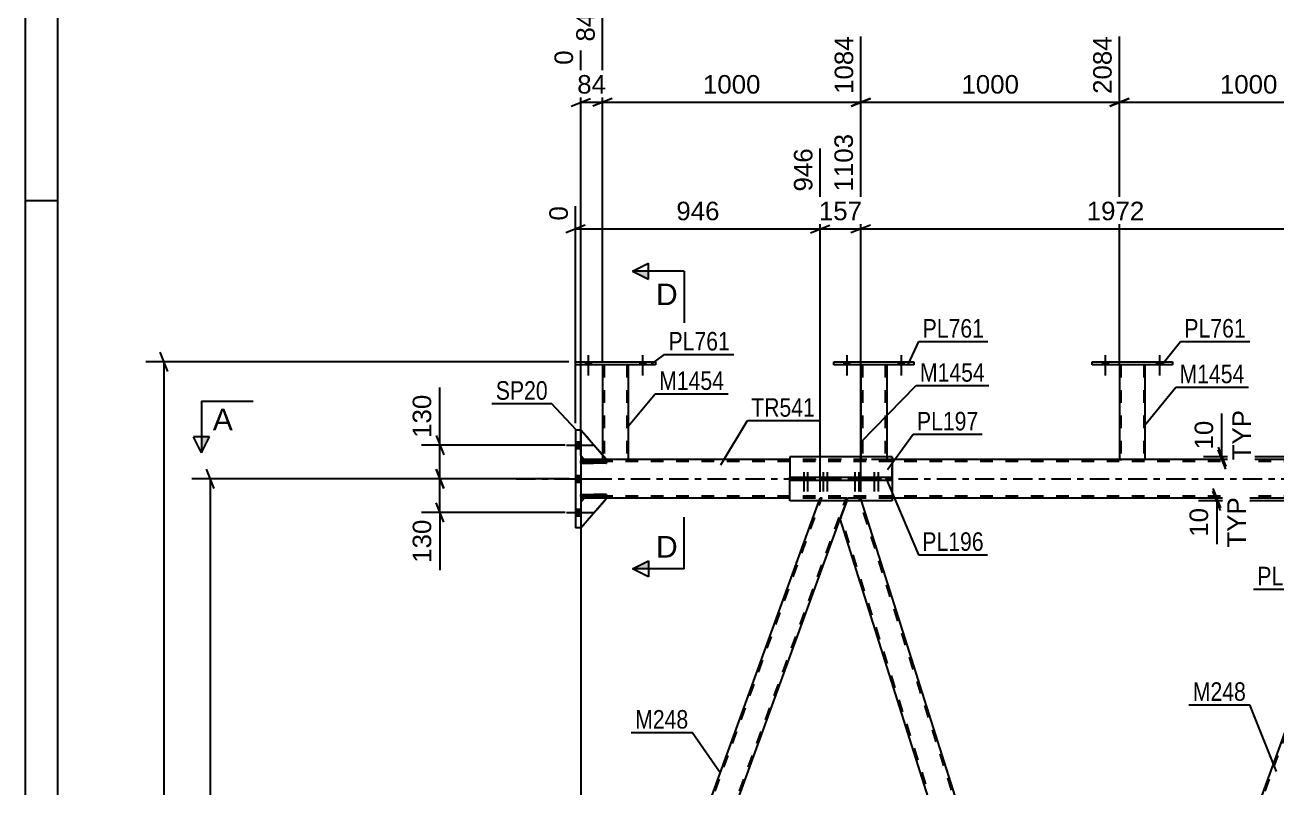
# Model space of a CAD drawing. Header units: millimetres. Extents: x -109 to 732, y -404 to 190.
# Drawn here: x -109.1 to 84.6, y -47.8 to 70.2 of the extents above; entities that cross this region are included whole.
import ezdxf

# ---------------------------------------------------------------- set-up
doc = ezdxf.new("R2010")
doc.units = ezdxf.units.MM
doc.linetypes.add('DXK_LINE_DOT2', pattern=[3.9198, 1.9599, -1.9599])
doc.linetypes.add('DXK_LINE_DOT3', pattern=[5.9187, 2.979, -0.9799, 0.9799, -0.9799])
doc.styles.add('Arial', font='ARIAL.TTF', dxfattribs={"height": 0.2})
doc.styles.add('Arial Narrow', font='ARIALN.TTF', dxfattribs={"height": 0.2})

# ---------------------------------------------------------------- blocks, each defined once
blk = doc.blocks.new('Unknown-717262461-1115')
at = {"color": 5, "linetype": 'Continuous'}
for p, q in [((-109.15, 189.99), (-109.15, -404.01)), ((-104.15, 184.99), (-104.15, -399.01)), ((-104.15, 42.99), (-109.15, 42.99))]:
    blk.add_line(p, q, dxfattribs=at)
blk = doc.blocks.new('Part-717262461-4685 - 4623')
at = {"color": 2, "linetype": 'Continuous'}
for p, q in [((56.02, 17.64), (56.02, 18.12)), ((56.02, 18.12), (68.42, 18.12)), ((68.42, 17.64), (56.02, 17.64)), ((68.42, 18.12), (68.42, 17.64))]:
    blk.add_line(p, q, dxfattribs=at)
blk = doc.blocks.new('Part-717262461-4680 - 4623')
at = {"color": 2, "linetype": 'Continuous'}
for p, q in [((60.22, 17.64), (60.22, 3)), ((64.22, 3), (64.22, 17.64))]:
    blk.add_line(p, q, dxfattribs=at)
at = {"color": 7, "linetype": 'DXK_LINE_DOT2'}
for p, q in [((60.22, 17.64), (60.22, 17.64)), ((60.22, 17.64), (60.22, 17.64)), ((60.22, 17.64), (60.22, 17.64)), ((60.25, 17.64), (60.22, 17.64)), ((60.22, 17.64), (60.25, 17.64)), ((60.36, 17.64), (60.25, 17.64)), ((60.25, 17.64), (60.36, 17.64)), ((60.51, 17.64), (60.36, 17.64)), ((60.36, 17.64), (60.51, 17.64)), ((60.46, 17.64), (60.46, 17.64)), ((60.46, 17.64), (60.46, 3)), ((60.48, 17.64), (60.46, 17.64)), ((60.46, 17.64), (60.48, 17.64)), ((60.53, 17.64), (60.48, 17.64)), ((60.48, 17.64), (60.53, 17.64)), ((63.92, 17.64), (60.51, 17.64)), ((63.92, 17.64), (60.51, 17.64)), ((63.83, 17.64), (60.53, 17.64)), ((60.53, 17.64), (60.61, 17.64)), ((63.91, 17.64), (60.61, 17.64)), ((63.91, 17.64), (63.83, 17.64)), ((63.96, 17.64), (63.91, 17.64)), ((63.91, 17.64), (63.96, 17.64)), ((63.92, 17.64), (64.08, 17.64)), ((64.08, 17.64), (63.92, 17.64)), ((63.98, 17.64), (63.96, 17.64)), ((63.96, 17.64), (63.98, 17.64)), ((63.98, 17.64), (63.98, 17.64)), ((63.98, 17.64), (63.98, 3)), ((64.08, 17.64), (64.18, 17.64)), ((64.18, 17.64), (64.08, 17.64)), ((64.18, 17.64), (64.22, 17.64)), ((64.22, 17.64), (64.18, 17.64)), ((64.22, 17.64), (64.22, 17.64)), ((64.22, 17.64), (64.22, 17.64)), ((64.22, 17.64), (64.22, 17.64)), ((60.22, 3), (60.22, 3)), ((60.22, 3), (60.22, 3)), ((60.25, 3), (60.22, 3)), ((60.22, 3), (60.25, 3)), ((60.36, 3), (60.25, 3)), ((60.25, 3), (60.36, 3)), ((60.51, 3), (60.36, 3)), ((60.36, 3), (60.51, 3)), ((60.48, 3), (60.46, 3)), ((60.46, 3), (60.48, 3)), ((60.53, 3), (60.48, 3)), ((60.48, 3), (60.53, 3)), ((63.92, 3), (60.51, 3)), ((63.92, 3), (60.51, 3)), ((63.83, 3), (60.53, 3)), ((60.53, 3), (60.61, 3)), ((63.91, 3), (60.61, 3)), ((63.91, 3), (63.83, 3)), ((63.96, 3), (63.91, 3)), ((63.91, 3), (63.96, 3)), ((63.92, 3), (64.08, 3)), ((64.08, 3), (63.92, 3)), ((63.98, 3), (63.96, 3)), ((63.96, 3), (63.98, 3)), ((64.08, 3), (64.18, 3)), ((64.18, 3), (64.08, 3)), ((64.18, 3), (64.22, 3)), ((64.22, 3), (64.18, 3)), ((64.22, 3), (64.22, 3)), ((64.22, 3), (64.22, 3)), ((64.22, 3), (64.22, 3))]:
    blk.add_line(p, q, dxfattribs=at)
blk = doc.blocks.new('Part-717262461-4745 - 4623')
at = {"color": 2, "linetype": 'Continuous'}
for p, q in [((-23.98, 17.64), (-23.98, 18.12)), ((-23.98, 18.12), (-11.58, 18.12)), ((-11.58, 17.64), (-23.98, 17.64)), ((-11.58, 18.12), (-11.58, 17.64))]:
    blk.add_line(p, q, dxfattribs=at)
blk = doc.blocks.new('Part-717262461-4690 - 4623')
at = {"color": 2, "linetype": 'Continuous'}
for p, q in [((20.22, 17.64), (20.22, 3.4)), ((24.22, 17.64), (24.22, 3.4))]:
    blk.add_line(p, q, dxfattribs=at)
at = {"color": 7, "linetype": 'DXK_LINE_DOT2'}
for p, q in [((20.22, 17.64), (20.22, 17.64)), ((20.22, 17.64), (20.22, 17.64)), ((20.22, 17.64), (20.22, 17.64)), ((20.25, 17.64), (20.22, 17.64)), ((20.22, 17.64), (20.25, 17.64)), ((20.36, 17.64), (20.25, 17.64)), ((20.25, 17.64), (20.36, 17.64)), ((20.51, 17.64), (20.36, 17.64)), ((20.36, 17.64), (20.51, 17.64)), ((20.46, 17.64), (20.46, 17.64)), ((20.46, 17.64), (20.46, 3)), ((20.48, 17.64), (20.46, 17.64)), ((20.46, 17.64), (20.48, 17.64)), ((20.53, 17.64), (20.48, 17.64)), ((20.48, 17.64), (20.53, 17.64)), ((23.92, 17.64), (20.51, 17.64)), ((23.92, 17.64), (20.51, 17.64)), ((23.83, 17.64), (20.53, 17.64)), ((20.53, 17.64), (20.61, 17.64)), ((23.91, 17.64), (20.61, 17.64)), ((23.91, 17.64), (23.83, 17.64)), ((23.96, 17.64), (23.91, 17.64)), ((23.91, 17.64), (23.96, 17.64)), ((23.92, 17.64), (24.08, 17.64)), ((24.08, 17.64), (23.92, 17.64)), ((23.98, 17.64), (23.96, 17.64)), ((23.96, 17.64), (23.98, 17.64)), ((23.98, 17.64), (23.98, 17.64)), ((23.98, 17.64), (23.98, 3)), ((24.08, 17.64), (24.18, 17.64)), ((24.18, 17.64), (24.08, 17.64)), ((24.18, 17.64), (24.22, 17.64)), ((24.22, 17.64), (24.18, 17.64)), ((24.22, 17.64), (24.22, 17.64)), ((24.22, 17.64), (24.22, 17.64)), ((24.22, 17.64), (24.22, 17.64)), ((20.22, 3.4), (20.22, 3)), ((20.25, 3), (20.22, 3)), ((20.22, 3), (20.25, 3)), ((20.36, 3), (20.25, 3)), ((20.25, 3), (20.36, 3)), ((20.51, 3), (20.36, 3)), ((20.36, 3), (20.51, 3)), ((20.48, 3), (20.46, 3)), ((20.46, 3), (20.48, 3)), ((20.53, 3), (20.48, 3)), ((20.48, 3), (20.53, 3)), ((23.92, 3), (20.51, 3)), ((23.92, 3), (20.51, 3)), ((23.83, 3), (20.53, 3)), ((20.53, 3), (20.61, 3)), ((23.91, 3), (20.61, 3)), ((23.91, 3), (23.83, 3)), ((23.96, 3), (23.91, 3)), ((23.91, 3), (23.96, 3)), ((23.92, 3), (24.08, 3)), ((24.08, 3), (23.92, 3)), ((23.98, 3), (23.96, 3)), ((23.96, 3), (23.98, 3)), ((24.08, 3), (24.18, 3)), ((24.18, 3), (24.08, 3)), ((24.18, 3), (24.22, 3)), ((24.22, 3), (24.18, 3)), ((24.22, 3.4), (24.22, 3))]:
    blk.add_line(p, q, dxfattribs=at)
blk = doc.blocks.new('Part-717262461-4695 - 4623')
at = {"color": 2, "linetype": 'Continuous'}
for p, q in [((16.02, 17.64), (16.02, 18.12)), ((16.02, 18.12), (28.42, 18.12)), ((28.42, 17.64), (16.02, 17.64)), ((28.42, 18.12), (28.42, 17.64))]:
    blk.add_line(p, q, dxfattribs=at)
blk = doc.blocks.new('Part-717262461-4760 - 4623')
at = {"color": 2, "linetype": 'Continuous'}
for p, q in [((-22.54, 3), (-23.14, 3)), ((9.2, 3), (-19.14, 3)), ((94.33, 3), (25.05, 3)), ((-22.54, -3), (-23.14, -3)), ((9.2, -3), (-19.14, -3)), ((94.33, -3), (25.05, -3))]:
    blk.add_line(p, q, dxfattribs=at)
at = {"color": 7, "linetype": 'DXK_LINE_DOT2'}
for p, q in [((-23.14, 3), (-23.14, -3)), ((636.42, 2.68), (-23.14, 2.68)), ((-19.14, 3), (-22.54, 3)), ((636.42, 3), (9.2, 3)), ((25.05, 3), (9.2, 3)), ((636.42, -2.68), (-23.14, -2.68)), ((-19.14, -3), (-22.54, -3)), ((636.42, -3), (9.2, -3))]:
    blk.add_line(p, q, dxfattribs=at)
at = {"color": 7, "linetype": 'DXK_LINE_DOT3'}
blk.add_line((-33.14, 0), (636.42, 0), dxfattribs=at)
blk = doc.blocks.new('Part-717262461-4700 - 4623')
at = {"color": 2, "linetype": 'Continuous'}
for p, q in [((-19.78, 17.64), (-19.78, 3.74)), ((-15.78, 3), (-15.78, 17.64))]:
    blk.add_line(p, q, dxfattribs=at)
at = {"color": 7, "linetype": 'DXK_LINE_DOT2'}
for p, q in [((-19.78, 17.64), (-19.78, 17.64)), ((-19.78, 17.64), (-19.78, 17.64)), ((-19.78, 17.64), (-19.78, 17.64)), ((-19.75, 17.64), (-19.78, 17.64)), ((-19.78, 17.64), (-19.75, 17.64)), ((-19.64, 17.64), (-19.75, 17.64)), ((-19.75, 17.64), (-19.64, 17.64)), ((-19.49, 17.64), (-19.64, 17.64)), ((-19.64, 17.64), (-19.49, 17.64)), ((-19.54, 17.64), (-19.54, 17.64)), ((-19.54, 17.64), (-19.54, 3)), ((-19.53, 17.64), (-19.54, 17.64)), ((-19.54, 17.64), (-19.53, 17.64)), ((-19.47, 17.64), (-19.53, 17.64)), ((-19.53, 17.64), (-19.47, 17.64)), ((-16.08, 17.64), (-19.49, 17.64)), ((-16.08, 17.64), (-19.49, 17.64)), ((-16.17, 17.64), (-19.47, 17.64)), ((-19.47, 17.64), (-19.4, 17.64)), ((-16.09, 17.64), (-19.4, 17.64)), ((-16.09, 17.64), (-16.17, 17.64)), ((-16.04, 17.64), (-16.09, 17.64)), ((-16.09, 17.64), (-16.04, 17.64)), ((-16.08, 17.64), (-15.92, 17.64)), ((-15.92, 17.64), (-16.08, 17.64)), ((-16.02, 17.64), (-16.04, 17.64)), ((-16.04, 17.64), (-16.02, 17.64)), ((-16.02, 17.64), (-16.02, 17.64)), ((-16.02, 17.64), (-16.02, 3)), ((-15.92, 17.64), (-15.82, 17.64)), ((-15.82, 17.64), (-15.92, 17.64)), ((-15.82, 17.64), (-15.78, 17.64)), ((-15.78, 17.64), (-15.82, 17.64)), ((-15.78, 17.64), (-15.78, 17.64)), ((-15.78, 17.64), (-15.78, 17.64)), ((-15.78, 17.64), (-15.78, 17.64)), ((-19.78, 3.74), (-19.78, 3)), ((-19.75, 3), (-19.78, 3)), ((-19.78, 3), (-19.75, 3)), ((-19.64, 3), (-19.75, 3)), ((-19.75, 3), (-19.64, 3)), ((-19.49, 3), (-19.64, 3)), ((-19.64, 3), (-19.49, 3)), ((-19.53, 3), (-19.54, 3)), ((-19.54, 3), (-19.53, 3)), ((-19.47, 3), (-19.53, 3)), ((-19.53, 3), (-19.47, 3)), ((-16.08, 3), (-19.49, 3)), ((-16.08, 3), (-19.49, 3)), ((-16.17, 3), (-19.47, 3)), ((-19.47, 3), (-19.4, 3)), ((-16.09, 3), (-19.4, 3)), ((-16.09, 3), (-16.17, 3)), ((-16.04, 3), (-16.09, 3)), ((-16.09, 3), (-16.04, 3)), ((-16.08, 3), (-15.92, 3)), ((-15.92, 3), (-16.08, 3)), ((-16.02, 3), (-16.04, 3)), ((-16.04, 3), (-16.02, 3)), ((-15.92, 3), (-15.82, 3)), ((-15.82, 3), (-15.92, 3)), ((-15.82, 3), (-15.78, 3)), ((-15.78, 3), (-15.82, 3)), ((-15.78, 3), (-15.78, 3)), ((-15.78, 3), (-15.78, 3)), ((-15.78, 3), (-15.78, 3))]:
    blk.add_line(p, q, dxfattribs=at)
blk = doc.blocks.new('Bolt-717262461-4990 - 4623')
at = {"linetype": 'Continuous'}
for points in [[(57.58, 17.64), (58.46, 17.64), (58.46, 18.12), (57.58, 18.12)], [(65.98, 17.64), (66.86, 17.64), (66.86, 18.12), (65.98, 18.12)]]:
    blk.add_hatch(color=1, dxfattribs=at).paths.add_polyline_path(points)
at = {"color": 1, "linetype": 'Continuous'}
for p, q in [((57.58, 18.12), (57.58, 17.64)), ((58.02, 19.12), (58.02, 16)), ((58.46, 18.12), (58.46, 17.64)), ((65.98, 18.12), (65.98, 17.64)), ((66.42, 19.12), (66.42, 16)), ((66.86, 18.12), (66.86, 17.64))]:
    blk.add_line(p, q, dxfattribs=at)
blk = doc.blocks.new('Bolt-717262461-4771 - 4623')
at = {"linetype": 'Continuous'}
for points in [[(-23.14, 4.68), (-23.14, 5.72), (-23.94, 5.72), (-23.94, 4.68)], [(-23.14, 4.68), (-23.14, 5.72), (-23.94, 5.72), (-23.94, 4.68)], [(-23.14, 4.68), (-23.14, 5.72), (-23.94, 5.72), (-23.94, 4.68)], [(-23.14, -0.52), (-23.14, 0.52), (-23.94, 0.52), (-23.94, -0.52)], [(-23.14, -0.52), (-23.14, 0.52), (-23.94, 0.52), (-23.94, -0.52)], [(-23.14, -5.72), (-23.14, -4.68), (-23.94, -4.68), (-23.94, -5.72)], [(-23.14, -5.72), (-23.14, -4.68), (-23.94, -4.68), (-23.94, -5.72)], [(-23.14, -5.72), (-23.14, -4.68), (-23.94, -4.68), (-23.94, -5.72)]]:
    blk.add_hatch(color=1, dxfattribs=at).paths.add_polyline_path(points)
at = {"color": 1, "linetype": 'Continuous'}
for p, q in [((-25.34, 5.2), (-21.14, 5.2)), ((-25.34, 5.2), (-21.14, 5.2)), ((-25.34, 5.2), (-21.14, 5.2)), ((-23.94, 5.72), (-23.14, 5.72)), ((-23.94, 5.72), (-23.14, 5.72)), ((-23.94, 5.72), (-23.14, 5.72)), ((-23.94, 4.68), (-23.14, 4.68)), ((-23.94, 4.68), (-23.14, 4.68)), ((-23.94, 4.68), (-23.14, 4.68)), ((-25.34, 0), (-21.14, 0)), ((-25.34, 0), (-21.14, 0)), ((-23.94, 0.52), (-23.14, 0.52)), ((-23.94, 0.52), (-23.14, 0.52)), ((-23.94, -0.52), (-23.14, -0.52)), ((-23.94, -0.52), (-23.14, -0.52)), ((-25.34, -5.2), (-21.14, -5.2)), ((-25.34, -5.2), (-21.14, -5.2)), ((-25.34, -5.2), (-21.14, -5.2)), ((-23.94, -4.68), (-23.14, -4.68)), ((-23.94, -4.68), (-23.14, -4.68)), ((-23.94, -4.68), (-23.14, -4.68)), ((-23.94, -5.72), (-23.14, -5.72)), ((-23.94, -5.72), (-23.14, -5.72)), ((-23.94, -5.72), (-23.14, -5.72))]:
    blk.add_line(p, q, dxfattribs=at)
blk = doc.blocks.new('Part-717262461-4924 - 4623')
at = {"color": 2, "linetype": 'Continuous'}
for p, q in [((18.02, -3.4), (17, -6.21)), ((56.89, -118.79), (20.3, -3.4)), ((53.59, -121.6), (17, -6.21)), ((55.87, -121.6), (56.89, -118.79))]:
    blk.add_line(p, q, dxfattribs=at)
at = {"color": 7, "linetype": 'DXK_LINE_DOT2'}
for p, q in [((18.16, -3), (18.02, -3.4)), ((20.18, -3), (18.16, -3)), ((56.76, -119.16), (19.92, -3)), ((20.3, -3.4), (20.18, -3)), ((53.97, -122), (17.13, -5.84)), ((53.72, -122), (53.59, -121.6)), ((53.72, -122), (55.73, -122)), ((55.73, -122), (55.87, -121.6))]:
    blk.add_line(p, q, dxfattribs=at)
blk = doc.blocks.new('Bolt-717262461-4829 - 4623')
at = {"linetype": 'Continuous'}
for points in [[(-22.42, 17.64), (-21.54, 17.64), (-21.54, 18.12), (-22.42, 18.12)], [(-14.02, 17.64), (-13.14, 17.64), (-13.14, 18.12), (-14.02, 18.12)]]:
    blk.add_hatch(color=1, dxfattribs=at).paths.add_polyline_path(points)
at = {"color": 1, "linetype": 'Continuous'}
for p, q in [((-22.42, 18.12), (-22.42, 17.64)), ((-21.98, 19.12), (-21.98, 16)), ((-21.54, 18.12), (-21.54, 17.64)), ((-14.02, 18.12), (-14.02, 17.64)), ((-13.58, 19.12), (-13.58, 16)), ((-13.14, 18.12), (-13.14, 17.64))]:
    blk.add_line(p, q, dxfattribs=at)
blk = doc.blocks.new('Part-717262461-4944 - 4623')
at = {"color": 2, "linetype": 'Continuous'}
for p, q in [((25.05, 3.4), (9.2, 3.4)), ((9.2, 3.4), (9.2, 0.24)), ((25.05, 3.4), (25.05, 0.24)), ((9.2, -3.4), (9.2, -0.24)), ((25.05, -0.24), (25.05, -3.4)), ((25.05, -3.4), (9.2, -3.4))]:
    blk.add_line(p, q, dxfattribs=at)
at = {"color": 7, "linetype": 'DXK_LINE_DOT2'}
for p, q in [((9.2, 3.4), (9.2, -0.24)), ((25.05, -0.24), (25.05, 3.4)), ((9.2, -0.24), (9.2, 0.24)), ((25.05, -0.24), (25.05, 0.24))]:
    blk.add_line(p, q, dxfattribs=at)
blk = doc.blocks.new('Bolt-717262461-4914 - 4623')
at = {"linetype": 'Continuous'}
for points in [[(-22.42, 17.64), (-21.54, 17.64), (-21.54, 18.12), (-22.42, 18.12)], [(-14.02, 17.64), (-13.14, 17.64), (-13.14, 18.12), (-14.02, 18.12)]]:
    blk.add_hatch(color=1, dxfattribs=at).paths.add_polyline_path(points)
at = {"color": 1, "linetype": 'Continuous'}
for p, q in [((-22.42, 18.12), (-22.42, 17.64)), ((-21.98, 19.12), (-21.98, 16)), ((-21.54, 18.12), (-21.54, 17.64)), ((-14.02, 18.12), (-14.02, 17.64)), ((-13.58, 19.12), (-13.58, 16)), ((-13.14, 18.12), (-13.14, 17.64))]:
    blk.add_line(p, q, dxfattribs=at)
blk = doc.blocks.new('Part-717262461-4929 - 4623')
at = {"color": 7, "linetype": 'DXK_LINE_DOT2'}
for p, q in [((55.98, -122), (99.3, -3)), ((59.73, -122), (103.04, -3)), ((98.89, -3.4), (99.04, -3)), ((103.3, -3), (99.04, -3)), ((102.13, -6.21), (103.3, -3)), ((55.73, -122), (56.89, -118.79)), ((59.98, -122), (55.73, -122)), ((59.98, -122), (60.13, -121.6))]:
    blk.add_line(p, q, dxfattribs=at)
at = {"color": 2, "linetype": 'Continuous'}
for p, q in [((56.89, -118.79), (98.89, -3.4)), ((60.13, -121.6), (102.13, -6.21))]:
    blk.add_line(p, q, dxfattribs=at)
blk = doc.blocks.new('Part-717262461-4949 - 4623')
at = {"color": 2, "linetype": 'Continuous'}
for p, q in [((9.2, 0.24), (25.05, 0.24)), ((9.2, 0.24), (9.2, -0.24)), ((15.61, -0.24), (15.61, 0.24)), ((18.64, -0.24), (18.64, 0.24)), ((25.05, 0.24), (25.05, -0.24)), ((25.05, -0.24), (9.2, -0.24))]:
    blk.add_line(p, q, dxfattribs=at)
blk = doc.blocks.new('Part-717262461-4976 - 4623')
at = {"color": 2, "linetype": 'Continuous'}
for p, q in [((-23.94, 7.6), (-23.14, 7.6)), ((-23.94, 7.6), (-23.94, -7.6)), ((-23.14, 7.6), (-23.14, -7.6)), ((-23.14, -7.6), (-23.94, -7.6))]:
    blk.add_line(p, q, dxfattribs=at)
blk = doc.blocks.new('Bolt-717262461-4987 - 4623')
at = {"linetype": 'Continuous'}
for points in [[(17.58, 17.64), (18.46, 17.64), (18.46, 18.12), (17.58, 18.12)], [(25.98, 17.64), (26.86, 17.64), (26.86, 18.12), (25.98, 18.12)]]:
    blk.add_hatch(color=1, dxfattribs=at).paths.add_polyline_path(points)
at = {"color": 1, "linetype": 'Continuous'}
for p, q in [((17.58, 18.12), (17.58, 17.64)), ((18.02, 19.12), (18.02, 16)), ((18.46, 18.12), (18.46, 17.64)), ((25.98, 18.12), (25.98, 17.64)), ((26.42, 19.12), (26.42, 16)), ((26.86, 18.12), (26.86, 17.64))]:
    blk.add_line(p, q, dxfattribs=at)
blk = doc.blocks.new('Bolt-717262461-4988 - 4623')
at = {"linetype": 'Continuous'}
for points in [[(17.58, 17.64), (18.46, 17.64), (18.46, 18.12), (17.58, 18.12)], [(25.98, 17.64), (26.86, 17.64), (26.86, 18.12), (25.98, 18.12)]]:
    blk.add_hatch(color=1, dxfattribs=at).paths.add_polyline_path(points)
at = {"color": 1, "linetype": 'Continuous'}
for p, q in [((17.58, 18.12), (17.58, 17.64)), ((18.02, 19.12), (18.02, 16)), ((18.46, 18.12), (18.46, 17.64)), ((25.98, 18.12), (25.98, 17.64)), ((26.42, 19.12), (26.42, 16)), ((26.86, 18.12), (26.86, 17.64))]:
    blk.add_line(p, q, dxfattribs=at)
blk = doc.blocks.new('Bolt-717262461-4989 - 4623')
at = {"linetype": 'Continuous'}
for points in [[(57.58, 17.64), (58.46, 17.64), (58.46, 18.12), (57.58, 18.12)], [(65.98, 17.64), (66.86, 17.64), (66.86, 18.12), (65.98, 18.12)]]:
    blk.add_hatch(color=1, dxfattribs=at).paths.add_polyline_path(points)
at = {"color": 1, "linetype": 'Continuous'}
for p, q in [((57.58, 18.12), (57.58, 17.64)), ((58.02, 19.12), (58.02, 16)), ((58.46, 18.12), (58.46, 17.64)), ((65.98, 18.12), (65.98, 17.64)), ((66.42, 19.12), (66.42, 16)), ((66.86, 18.12), (66.86, 17.64))]:
    blk.add_line(p, q, dxfattribs=at)
blk = doc.blocks.new('Part-717262461-5023 - 4623')
at = {"color": 2, "linetype": 'Continuous'}
for p, q in [((-22.54, -3), (-23.14, -3.6)), ((-23.14, -7.6), (-19.14, -3)), ((-19.14, -3), (-22.54, -3))]:
    blk.add_line(p, q, dxfattribs=at)
at = {"color": 7, "linetype": 'DXK_LINE_DOT2'}
blk.add_line((-23.14, -3.6), (-23.14, -7.6), dxfattribs=at)
blk = doc.blocks.new('Part-717262461-5133 - 4623')
at = {"color": 2, "linetype": 'Continuous'}
for p, q in [((-23.14, 2.76), (-19.14, 2.76)), ((-23.14, 2.44), (-23.14, 2.76)), ((-19.14, 2.44), (-23.14, 2.44)), ((-19.14, 2.76), (-19.14, 2.44))]:
    blk.add_line(p, q, dxfattribs=at)
at = {"color": 7, "linetype": 'DXK_LINE_DOT2'}
blk.add_line((-22.54, 2.44), (-22.54, 2.76), dxfattribs=at)
blk = doc.blocks.new('Part-717262461-5024 - 4623')
at = {"color": 7, "linetype": 'DXK_LINE_DOT2'}
for p, q in [((-22.54, -3), (-23.14, -3.6)), ((-23.14, -7.6), (-19.14, -3)), ((-23.14, -3.6), (-23.14, -7.6)), ((-19.14, -3), (-22.54, -3))]:
    blk.add_line(p, q, dxfattribs=at)
blk = doc.blocks.new('Part-717262461-5025 - 4623')
at = {"color": 2, "linetype": 'Continuous'}
for p, q in [((-23.14, 7.6), (-19.14, 3)), ((-22.54, 3), (-23.14, 3.6)), ((-19.14, 3), (-22.54, 3))]:
    blk.add_line(p, q, dxfattribs=at)
at = {"color": 7, "linetype": 'DXK_LINE_DOT2'}
blk.add_line((-23.14, 3.6), (-23.14, 7.6), dxfattribs=at)
blk = doc.blocks.new('Part-717262461-5026 - 4623')
at = {"color": 7, "linetype": 'DXK_LINE_DOT2'}
for p, q in [((-23.14, 3.6), (-23.14, 7.6)), ((-23.14, 7.6), (-19.14, 3)), ((-22.54, 3), (-23.14, 3.6)), ((-19.14, 3), (-22.54, 3))]:
    blk.add_line(p, q, dxfattribs=at)
blk = doc.blocks.new('Bolt-717262461-5038 - 4623')
at = {"linetype": 'Continuous'}
for points in [[(19.63, 0.24), (18.91, 0.24), (18.91, -0.24), (19.63, -0.24)], [(20.23, 0.24), (19.51, 0.24), (19.51, -0.24), (20.23, -0.24)], [(22.65, 0.24), (21.93, 0.24), (21.93, -0.24), (22.65, -0.24)], [(23.25, 0.24), (22.53, 0.24), (22.53, -0.24), (23.25, -0.24)]]:
    blk.add_hatch(color=1, dxfattribs=at).paths.add_polyline_path(points)
at = {"color": 1, "linetype": 'Continuous'}
for p, q in [((18.91, 0.24), (18.91, -0.24)), ((19.27, 1.04), (19.27, -1.96)), ((19.51, 0.24), (19.51, -0.24)), ((19.63, 0.24), (19.63, -0.24)), ((19.87, 1.04), (19.87, -1.96)), ((20.23, 0.24), (20.23, -0.24)), ((21.93, 0.24), (21.93, -0.24)), ((22.29, 1.04), (22.29, -1.96)), ((22.53, 0.24), (22.53, -0.24)), ((22.65, 0.24), (22.65, -0.24)), ((22.89, 1.04), (22.89, -1.96)), ((23.25, 0.24), (23.25, -0.24))]:
    blk.add_line(p, q, dxfattribs=at)
blk = doc.blocks.new('Bolt-717262461-5039 - 4623')
at = {"linetype": 'Continuous'}
for points in [[(11.72, 0.24), (11, 0.24), (11, -0.24), (11.72, -0.24)], [(12.33, 0.24), (11.61, 0.24), (11.61, -0.24), (12.33, -0.24)], [(14.74, 0.24), (14.02, 0.24), (14.02, -0.24), (14.74, -0.24)], [(15.34, 0.24), (14.62, 0.24), (14.62, -0.24), (15.34, -0.24)]]:
    blk.add_hatch(color=1, dxfattribs=at).paths.add_polyline_path(points)
at = {"color": 1, "linetype": 'Continuous'}
for p, q in [((11, 0.24), (11, -0.24)), ((11.36, 1.04), (11.36, -1.96)), ((11.61, 0.24), (11.61, -0.24)), ((11.72, 0.24), (11.72, -0.24)), ((11.97, 1.04), (11.97, -1.96)), ((12.33, 0.24), (12.33, -0.24)), ((14.02, 0.24), (14.02, -0.24)), ((14.38, 1.04), (14.38, -1.96)), ((14.62, 0.24), (14.62, -0.24)), ((14.74, 0.24), (14.74, -0.24)), ((14.98, 1.04), (14.98, -1.96)), ((15.34, 0.24), (15.34, -0.24))]:
    blk.add_line(p, q, dxfattribs=at)
blk = doc.blocks.new('Part-717262461-5106 - 4623')
at = {"color": 2, "linetype": 'Continuous'}
for p, q in [((-29.26, -121.6), (13.76, -3.4)), ((-25.01, -121.6), (17, -6.21))]:
    blk.add_line(p, q, dxfattribs=at)
at = {"color": 7, "linetype": 'DXK_LINE_DOT2'}
for p, q in [((-29.15, -122), (14.16, -3)), ((-25.4, -122), (17.91, -3)), ((13.76, -3.4), (13.91, -3)), ((18.16, -3), (13.91, -3)), ((17, -6.21), (18.16, -3)), ((-29.41, -122), (-29.26, -121.6)), ((-25.15, -122), (-29.41, -122)), ((-25.15, -122), (-25.01, -121.6))]:
    blk.add_line(p, q, dxfattribs=at)
blk = doc.blocks.new('Part-717262461-5134 - 4623')
at = {"color": 2, "linetype": 'Continuous'}
for p, q in [((-23.14, -2.76), (-23.14, -2.44)), ((-23.14, -2.44), (-19.14, -2.44)), ((-19.14, -2.76), (-23.14, -2.76)), ((-19.14, -2.44), (-19.14, -2.76))]:
    blk.add_line(p, q, dxfattribs=at)
at = {"color": 7, "linetype": 'DXK_LINE_DOT2'}
blk.add_line((-22.54, -2.76), (-22.54, -2.44), dxfattribs=at)
blk = doc.blocks.new('Part-717262461-5135 - 4623')
at = {"color": 7, "linetype": 'DXK_LINE_DOT2'}
for p, q in [((-19.14, 2.76), (-23.14, 2.76)), ((-23.14, 2.76), (-23.14, 2.44)), ((-23.14, 2.44), (-19.14, 2.44)), ((-22.54, 2.44), (-22.54, 2.76)), ((-19.14, 2.44), (-19.14, 2.76))]:
    blk.add_line(p, q, dxfattribs=at)
blk = doc.blocks.new('Part-717262461-5136 - 4623')
at = {"color": 7, "linetype": 'DXK_LINE_DOT2'}
for p, q in [((-19.14, -2.44), (-23.14, -2.44)), ((-23.14, -2.44), (-23.14, -2.76)), ((-23.14, -2.76), (-19.14, -2.76)), ((-22.54, -2.76), (-22.54, -2.44)), ((-19.14, -2.76), (-19.14, -2.44))]:
    blk.add_line(p, q, dxfattribs=at)
blk = doc.blocks.new('StraightDimension-717262461-18227 - 4623')
at = {"color": 7, "linetype": 'Continuous'}
for p, q in [((60.22, 17.62), (60.22, 68.45)), ((100.22, 17.62), (100.22, 68.45)), ((61.72, 58.86), (58.72, 57.66)), ((60.22, 58.26), (100.22, 58.26)), ((98.72, 57.66), (101.72, 58.86))]:
    blk.add_line(p, q, dxfattribs=at)
at = {"color": 0, "linetype": 'Continuous'}
blk.add_wipeout([(99.62, 69.05), (95.42, 69.05), (95.42, 58.96), (99.62, 58.96)], dxfattribs=at)
at = {"color": 0}
blk.add_wipeout([(85.26, 59.01), (85.26, 63.21), (75.17, 63.21), (75.17, 59.01)], dxfattribs=at)
at = {"color": 3, "linetype": 'Continuous', "style": 'Arial'}
blk.add_text('3084', height=2.865, rotation=90.0002, dxfattribs=at).set_placement((99.02, 59.56))
at = {"color": 3, "style": 'Arial'}
blk.add_text('1000', height=2.865, dxfattribs=at).set_placement((75.77, 59.61))
blk = doc.blocks.new('StraightDimension-717262461-18229 - 4623')
at = {"color": 7, "linetype": 'Continuous'}
for p, q in [((-19.78, 18.24), (-19.78, 72.11)), ((20.22, 17.62), (20.22, 68.45)), ((-18.28, 58.86), (-21.28, 57.66)), ((-19.78, 58.26), (20.22, 58.26)), ((18.72, 57.66), (21.72, 58.86))]:
    blk.add_line(p, q, dxfattribs=at)
at = {"color": 0, "linetype": 'Continuous'}
blk.add_wipeout([(19.62, 69.05), (15.42, 69.05), (15.42, 58.96), (19.62, 58.96)], dxfattribs=at)
at = {"color": 0}
blk.add_wipeout([(5.26, 59.01), (5.26, 63.21), (-4.83, 63.21), (-4.83, 59.01)], dxfattribs=at)
at = {"color": 3, "linetype": 'Continuous', "style": 'Arial'}
blk.add_text('1084', height=2.865, rotation=90.0002, dxfattribs=at).set_placement((19.02, 59.56))
at = {"color": 3, "style": 'Arial'}
blk.add_text('1000', height=2.865, dxfattribs=at).set_placement((-4.23, 59.61))
blk = doc.blocks.new('StraightDimension-717262461-5366 - 4623')
at = {"color": 7, "linetype": 'Continuous'}
for p, q in [((-45.54, 1.5), (-44.34, -1.5)), ((-24.94, 0), (-47.79, 0)), ((-44.94, -5.2), (-44.94, 0)), ((-44.34, -6.7), (-45.54, -3.7)), ((-25.56, -5.2), (-47.79, -5.2))]:
    blk.add_line(p, q, dxfattribs=at)
at = {"color": 0}
blk.add_wipeout([(-45.7, -5.73), (-49.9, -5.73), (-49.9, -13.6), (-45.7, -13.6)], dxfattribs=at)
at = {"color": 7, "linetype": 'Continuous'}
blk.add_line((-44.94, -5.2), (-44.94, -14.12), dxfattribs=at)
blk.add_line((-44.94, -5.2), (-44.94, -14.12), dxfattribs=at)
at = {"color": 3, "style": 'Arial'}
blk.add_text('130', height=2.865, rotation=90.0002, dxfattribs=at).set_placement((-46.29, -13))
blk = doc.blocks.new('StraightDimension-717262461-5374 - 4623')
at = {"color": 7, "linetype": 'Continuous'}
for p, q in [((-45.54, 6.7), (-44.34, 3.7)), ((-25.54, 5.2), (-47.79, 5.2)), ((-44.94, 0), (-44.94, 5.2)), ((-44.34, -1.5), (-45.54, 1.5)), ((-24.94, 0), (-47.79, 0))]:
    blk.add_line(p, q, dxfattribs=at)
at = {"color": 0}
blk.add_wipeout([(-45.7, 13.6), (-49.9, 13.6), (-49.9, 5.72), (-45.7, 5.72)], dxfattribs=at)
at = {"color": 7, "linetype": 'Continuous'}
blk.add_line((-44.94, 5.2), (-44.94, 14.12), dxfattribs=at)
blk.add_line((-44.94, 5.2), (-44.94, 14.12), dxfattribs=at)
at = {"color": 3, "style": 'Arial'}
blk.add_text('130', height=2.865, rotation=90.0002, dxfattribs=at).set_placement((-46.29, 6.33))
blk = doc.blocks.new('StraightDimension-717262461-6066 - 4623')
at = {"color": 7, "linetype": 'Continuous'}
for p, q in [((-23.14, -4), (-23.14, -56.49)), ((-56.4, -121), (-56.4, -51.24)), ((-54.9, -53.49), (-57.9, -54.69)), ((-56.4, -54.09), (-23.14, -54.09)), ((-24.64, -54.69), (-21.64, -53.49))]:
    blk.add_line(p, q, dxfattribs=at)
at = {"color": 0}
blk.add_wipeout([(-34.72, -53.34), (-34.72, -49.14), (-44.82, -49.14), (-44.82, -53.34)], dxfattribs=at)
at = {"color": 3, "style": 'Arial'}
blk.add_text('1414', height=2.865, dxfattribs=at).set_placement((-44.22, -52.74))
blk = doc.blocks.new('StraightDimension-717262461-6119 - 4623')
at = {"color": 7, "linetype": 'Continuous'}
for p, q in [((74.69, -1.5), (75.89, -4.5)), ((75.89, -4.9), (74.69, -1.9)), ((215.02, -3), (72.44, -3)), ((93.33, -3.4), (72.44, -3.4)), ((75.29, -3.4), (75.29, -3))]:
    blk.add_line(p, q, dxfattribs=at)
at = {"color": 0}
blk.add_wipeout([(74.54, -3.92), (70.34, -3.92), (70.34, -9.57), (74.54, -9.57)], dxfattribs=at)
at = {"color": 7, "linetype": 'Continuous'}
blk.add_line((75.29, -3.4), (75.29, -10.1), dxfattribs=at)
at = {"color": 3, "style": 'Arial'}
blk.add_text('10', height=2.865, rotation=90.0002, dxfattribs=at).set_placement((73.94, -8.97))
at = {"color": 0, "linetype": 'Continuous'}
blk.add_wipeout([(80.39, -2.26), (76.19, -2.26), (76.19, -11.24), (80.39, -11.24)], dxfattribs=at)
at = {"color": 7, "linetype": 'Continuous'}
blk.add_line((75.29, -3.4), (75.29, -10.1), dxfattribs=at)
at = {"color": 3, "linetype": 'Continuous', "style": 'Arial'}
blk.add_text('TYP', height=2.865, rotation=90.0002, dxfattribs=at).set_placement((79.79, -10.64))
blk = doc.blocks.new('StraightDimension-717262461-18985 - 4623')
at = {"color": 7, "linetype": 'Continuous'}
for p, q in [((75.48, 4.9), (76.68, 1.9)), ((76.68, 1.5), (75.48, 4.5)), ((93.33, 3.4), (73.23, 3.4)), ((93.33, 3), (73.23, 3)), ((76.08, 3), (76.08, 3.4))]:
    blk.add_line(p, q, dxfattribs=at)
at = {"color": 0}
blk.add_wipeout([(75.33, 9.57), (71.13, 9.57), (71.13, 3.93), (75.33, 3.93)], dxfattribs=at)
at = {"color": 7, "linetype": 'Continuous'}
blk.add_line((76.08, 3.4), (76.08, 10.1), dxfattribs=at)
at = {"color": 3, "style": 'Arial'}
blk.add_text('10', height=2.865, rotation=90.0002, dxfattribs=at).set_placement((74.73, 4.53))
at = {"color": 0, "linetype": 'Continuous'}
blk.add_wipeout([(81.18, 11.24), (76.98, 11.24), (76.98, 2.26), (81.18, 2.26)], dxfattribs=at)
at = {"color": 7, "linetype": 'Continuous'}
blk.add_line((76.08, 3.4), (76.08, 10.1), dxfattribs=at)
at = {"color": 3, "linetype": 'Continuous', "style": 'Arial'}
blk.add_text('TYP', height=2.865, rotation=90.0002, dxfattribs=at).set_placement((80.58, 2.86))
blk = doc.blocks.new('StraightDimension-717262461-6538 - 4623')
at = {"color": 7, "linetype": 'Continuous'}
for p, q in [((13.91, -2), (13.91, 51.13)), ((-23.94, 8.6), (-23.94, 42.19)), ((-22.44, 39.26), (-25.44, 38.06)), ((12.41, 38.06), (15.41, 39.26)), ((-23.94, 38.66), (13.91, 38.66))]:
    blk.add_line(p, q, dxfattribs=at)
at = {"color": 0, "linetype": 'Continuous'}
for points in [[(13.31, 51.73), (9.11, 51.73), (9.11, 43.86), (13.31, 43.86)], [(-24.54, 42.79), (-28.74, 42.79), (-28.74, 39.36), (-24.54, 39.36)]]:
    blk.add_wipeout(points, dxfattribs=at)
at = {"color": 0}
blk.add_wipeout([(-1.08, 39.41), (-1.08, 43.61), (-8.95, 43.61), (-8.95, 39.41)], dxfattribs=at)
at = {"color": 3, "linetype": 'Continuous', "style": 'Arial'}
for s, height, p in [('946', 2.865, (12.71, 44.46)), ('0', 2.87, (-25.14, 39.96))]:
    blk.add_text(s, height=height, rotation=90.0002, dxfattribs=at).set_placement(p)
at = {"color": 3, "style": 'Arial'}
blk.add_text('946', height=2.865, dxfattribs=at).set_placement((-8.35, 40.01))
blk = doc.blocks.new('StraightDimension-717262461-5400 - 4623')
at = {"color": 7, "linetype": 'Continuous'}
for p, q in [((-79.87, -1.5), (-81.07, 1.5)), ((-24.94, 0), (-83.32, 0)), ((-80.47, -125), (-80.47, 0)), ((-81.07, -123.5), (-79.87, -126.5)), ((-58.2, -125), (-83.32, -125))]:
    blk.add_line(p, q, dxfattribs=at)
at = {"color": 0}
blk.add_wipeout([(-81.22, -57.45), (-85.42, -57.45), (-85.42, -67.55), (-81.22, -67.55)], dxfattribs=at)
at = {"color": 3, "style": 'Arial'}
blk.add_text('3125', height=2.865, rotation=90.0002, dxfattribs=at).set_placement((-81.82, -66.95))
blk = doc.blocks.new('StraightDimension-717262461-18228 - 4623')
at = {"color": 7, "linetype": 'Continuous'}
for p, q in [((20.22, 17.62), (20.22, 68.45)), ((60.22, 17.62), (60.22, 68.45)), ((21.72, 58.86), (18.72, 57.66)), ((20.22, 58.26), (60.22, 58.26)), ((58.72, 57.66), (61.72, 58.86))]:
    blk.add_line(p, q, dxfattribs=at)
at = {"color": 0, "linetype": 'Continuous'}
blk.add_wipeout([(59.62, 69.05), (55.42, 69.05), (55.42, 58.96), (59.62, 58.96)], dxfattribs=at)
at = {"color": 0}
blk.add_wipeout([(45.26, 59.01), (45.26, 63.21), (35.17, 63.21), (35.17, 59.01)], dxfattribs=at)
at = {"color": 3, "linetype": 'Continuous', "style": 'Arial'}
blk.add_text('2084', height=2.865, rotation=90.0002, dxfattribs=at).set_placement((59.02, 59.56))
at = {"color": 3, "style": 'Arial'}
blk.add_text('1000', height=2.865, dxfattribs=at).set_placement((35.77, 59.61))
blk = doc.blocks.new('StraightDimension-717262461-6490 - 4623')
at = {"color": 7, "linetype": 'Continuous'}
for p, q in [((20.18, -2), (20.18, 53.36)), ((99.04, -2), (99.04, 53.36)), ((21.68, 39.26), (18.68, 38.06)), ((97.54, 38.06), (100.54, 39.26)), ((20.18, 38.66), (99.04, 38.66))]:
    blk.add_line(p, q, dxfattribs=at)
at = {"color": 0, "linetype": 'Continuous'}
blk.add_wipeout([(98.44, 53.96), (94.24, 53.96), (94.24, 43.86), (98.44, 43.86)], dxfattribs=at)
at = {"color": 0}
blk.add_wipeout([(64.66, 39.41), (64.66, 43.61), (54.56, 43.61), (54.56, 39.41)], dxfattribs=at)
at = {"color": 3, "linetype": 'Continuous', "style": 'Arial'}
blk.add_text('3075', height=2.865, rotation=90.0002, dxfattribs=at).set_placement((97.84, 44.46))
at = {"color": 3, "style": 'Arial'}
blk.add_text('1972', height=2.865, dxfattribs=at).set_placement((55.16, 40.01))
blk = doc.blocks.new('StraightDimension-717262461-6514 - 4623')
at = {"color": 7, "linetype": 'Continuous'}
for p, q in [((20.18, -2), (20.18, 53.36)), ((13.91, -2), (13.91, 51.13)), ((12.41, 38.06), (15.41, 39.26)), ((21.68, 39.26), (18.68, 38.06)), ((13.91, 38.66), (20.18, 38.66))]:
    blk.add_line(p, q, dxfattribs=at)
at = {"color": 0}
blk.add_wipeout([(20.98, 39.41), (20.98, 43.61), (13.11, 43.61), (13.11, 39.41)], dxfattribs=at)
at = {"color": 3, "style": 'Arial'}
blk.add_text('157', height=2.865, dxfattribs=at).set_placement((13.71, 40.01))
at = {"color": 0, "linetype": 'Continuous'}
blk.add_wipeout([(19.58, 53.96), (15.38, 53.96), (15.38, 43.86), (19.58, 43.86)], dxfattribs=at)
at = {"color": 3, "linetype": 'Continuous', "style": 'Arial'}
blk.add_text('1103', height=2.865, rotation=90.0002, dxfattribs=at).set_placement((18.98, 44.46))
blk = doc.blocks.new('StraightDimension-717262461-6725 - 4623')
at = {"color": 7, "linetype": 'Continuous'}
for p, q in [((-87.03, 16.62), (-88.23, 19.62)), ((-24.98, 18.12), (-90.48, 18.12)), ((-87.63, -132.6), (-87.63, 18.12)), ((-88.23, -131.1), (-87.03, -134.1)), ((48.16, -132.6), (-90.48, -132.6))]:
    blk.add_line(p, q, dxfattribs=at)
at = {"color": 0}
blk.add_wipeout([(-88.38, -52.19), (-92.58, -52.19), (-92.58, -62.29), (-88.38, -62.29)], dxfattribs=at)
at = {"color": 3, "style": 'Arial'}
blk.add_text('3768', height=2.865, rotation=90.0002, dxfattribs=at).set_placement((-88.98, -61.69))
blk = doc.blocks.new('StraightDimension-717262461-18230 - 4623')
at = {"color": 7, "linetype": 'Continuous'}
for p, q in [((-19.78, 18.24), (-19.78, 72.11)), ((-23.14, 4), (-23.14, 66.28)), ((-24.64, 57.66), (-21.64, 58.86)), ((-23.14, 58.26), (-19.78, 58.26)), ((-18.28, 58.86), (-21.28, 57.66))]:
    blk.add_line(p, q, dxfattribs=at)
at = {"color": 0, "linetype": 'Continuous'}
blk.add_wipeout([(-20.38, 72.71), (-24.58, 72.71), (-24.58, 67.06), (-20.38, 67.06)], dxfattribs=at)
at = {"color": 0}
blk.add_wipeout([(-18.64, 59.01), (-18.64, 63.21), (-24.29, 63.21), (-24.29, 59.01)], dxfattribs=at)
at = {"color": 0, "linetype": 'Continuous'}
blk.add_wipeout([(-23.74, 66.88), (-27.94, 66.88), (-27.94, 63.46), (-23.74, 63.46)], dxfattribs=at)
at = {"color": 3, "linetype": 'Continuous', "style": 'Arial'}
for s, height, p in [('84', 2.865, (-20.98, 67.66)), ('0', 2.87, (-24.34, 64.06))]:
    blk.add_text(s, height=height, rotation=90.0002, dxfattribs=at).set_placement(p)
at = {"color": 3, "style": 'Arial'}
blk.add_text('84', height=2.865, dxfattribs=at).set_placement((-23.69, 59.61))
blk = doc.blocks.new('SectionMark-717262461-6802 - 4623')
at = {"linetype": 'Continuous'}
blk.add_hatch(color=6, dxfattribs=at).paths.add_polyline_path([(-81.85, 6.5), (-80.6, 6.5), (-81.85, 4)])
at = {"color": 6, "linetype": 'Continuous'}
for p, q in [((-81.85, 12), (-73.85, 12)), ((-81.85, 12), (-81.85, 4)), ((-81.85, 4), (-83.1, 6.5)), ((-80.6, 6.5), (-83.1, 6.5)), ((-81.85, 4), (-80.6, 6.5))]:
    blk.add_line(p, q, dxfattribs=at)
at = {"color": 0, "linetype": 'Continuous'}
blk.add_wipeout([(-76.99, 7.5), (-76.99, 11), (-80.1, 11), (-80.1, 7.5)], dxfattribs=at)
at = {"color": 3, "linetype": 'Continuous', "style": 'Arial'}
blk.add_text('A', height=3.34, dxfattribs=at).set_placement((-80.1, 7.5))
blk = doc.blocks.new('Mark-717262461-4676 - 4623')
at = {"color": 0}
blk.add_wipeout([(79.58, 14.79), (79.58, 17.79), (69.53, 17.79), (69.53, 14.79)], dxfattribs=at)
blk.add_wipeout([(79.58, 14.79), (79.58, 17.79), (69.53, 17.79), (69.53, 14.79)], dxfattribs=at)
at = {"color": 30, "linetype": 'Continuous'}
for p, q in [((64.11, 8.23), (68.93, 14.19)), ((68.93, 14.19), (80.18, 14.19))]:
    blk.add_line(p, q, dxfattribs=at)
at = {"color": 3, "style": 'Arial Narrow'}
blk.add_text('M1454', height=2.863, dxfattribs=at).set_placement((69.53, 14.79))
blk = doc.blocks.new('Mark-717262461-4681 - 4623')
at = {"color": 0}
blk.add_wipeout([(79.79, 21.86), (79.79, 24.86), (70.28, 24.86), (70.28, 21.86)], dxfattribs=at)
blk.add_wipeout([(79.79, 21.86), (79.79, 24.86), (70.28, 24.86), (70.28, 21.86)], dxfattribs=at)
at = {"color": 30, "linetype": 'Continuous'}
for p, q in [((66.78, 17.64), (69.68, 21.26)), ((69.68, 21.26), (80.39, 21.26))]:
    blk.add_line(p, q, dxfattribs=at)
at = {"color": 3, "style": 'Arial Narrow'}
blk.add_text('PL761', height=2.863, dxfattribs=at).set_placement((70.28, 21.86))
blk = doc.blocks.new('Mark-717262461-4686 - 4623')
at = {"color": 0}
blk.add_wipeout([(39.41, 15.03), (39.41, 18.03), (29.35, 18.03), (29.35, 15.03)], dxfattribs=at)
blk.add_wipeout([(39.41, 15.03), (39.41, 18.03), (29.35, 18.03), (29.35, 15.03)], dxfattribs=at)
at = {"color": 30, "linetype": 'Continuous'}
for p, q in [((20.22, 5.66), (28.75, 14.43)), ((28.75, 14.43), (40.01, 14.43))]:
    blk.add_line(p, q, dxfattribs=at)
at = {"color": 3, "style": 'Arial Narrow'}
blk.add_text('M1454', height=2.863, dxfattribs=at).set_placement((29.35, 15.03))
blk = doc.blocks.new('Mark-717262461-4691 - 4623')
at = {"color": 0}
blk.add_wipeout([(39.27, 21.85), (39.27, 24.85), (29.77, 24.85), (29.77, 21.85)], dxfattribs=at)
blk.add_wipeout([(39.27, 21.85), (39.27, 24.85), (29.77, 24.85), (29.77, 21.85)], dxfattribs=at)
at = {"color": 30, "linetype": 'Continuous'}
for p, q in [((27.6, 17.81), (29.17, 21.25)), ((29.17, 21.25), (39.87, 21.25))]:
    blk.add_line(p, q, dxfattribs=at)
at = {"color": 3, "style": 'Arial Narrow'}
blk.add_text('PL761', height=2.863, dxfattribs=at).set_placement((29.77, 21.85))
blk = doc.blocks.new('Mark-717262461-4696 - 4623')
at = {"color": 0}
blk.add_wipeout([(-0.95, 13.75), (-0.95, 16.75), (-11.01, 16.75), (-11.01, 13.75)], dxfattribs=at)
blk.add_wipeout([(-0.95, 13.75), (-0.95, 16.75), (-11.01, 16.75), (-11.01, 13.75)], dxfattribs=at)
at = {"color": 30, "linetype": 'Continuous'}
for p, q in [((-16, 7.87), (-11.61, 13.15)), ((-11.61, 13.15), (-0.35, 13.15))]:
    blk.add_line(p, q, dxfattribs=at)
at = {"color": 3, "style": 'Arial Narrow'}
blk.add_text('M1454', height=2.863, dxfattribs=at).set_placement((-11.01, 13.75))
blk = doc.blocks.new('Mark-717262461-4741 - 4623')
at = {"color": 0}
blk.add_wipeout([(-0.06, 19.86), (-0.06, 22.86), (-9.56, 22.86), (-9.56, 19.86)], dxfattribs=at)
blk.add_wipeout([(-0.06, 19.86), (-0.06, 22.86), (-9.56, 22.86), (-9.56, 19.86)], dxfattribs=at)
at = {"color": 30, "linetype": 'Continuous'}
for p, q in [((-12.34, 17.64), (-10.16, 19.26)), ((-10.16, 19.26), (0.54, 19.26))]:
    blk.add_line(p, q, dxfattribs=at)
at = {"color": 3, "style": 'Arial Narrow'}
blk.add_text('PL761', height=2.863, dxfattribs=at).set_placement((-9.56, 19.86))
blk = doc.blocks.new('Mark-717262461-4756 - 4623')
at = {"color": 0}
blk.add_wipeout([(13.1, 9.61), (13.1, 12.61), (3.24, 12.61), (3.24, 9.61)], dxfattribs=at)
blk.add_wipeout([(13.1, 9.61), (13.1, 12.61), (3.24, 12.61), (3.24, 9.61)], dxfattribs=at)
at = {"color": 30, "linetype": 'Continuous'}
for p, q in [((-1.47, 2.15), (2.64, 9.01)), ((2.64, 9.01), (13.7, 9.01))]:
    blk.add_line(p, q, dxfattribs=at)
at = {"color": 3, "style": 'Arial Narrow'}
blk.add_text('TR541', height=2.863, dxfattribs=at).set_placement((3.24, 9.61))
blk = doc.blocks.new('SectionMark-717262461-6794 - 4623')
at = {"linetype": 'Continuous'}
for points in [[(-12.64, 32.12), (-12.64, 30.87), (-15.14, 32.12)], [(-12.64, -12.69), (-12.64, -13.94), (-15.14, -13.94)]]:
    blk.add_hatch(color=6, dxfattribs=at).paths.add_polyline_path(points)
at = {"color": 6, "linetype": 'Continuous'}
for p, q in [((-15.14, 32.12), (-12.64, 33.37)), ((-12.64, 30.87), (-12.64, 33.37)), ((-7.14, 32.12), (-15.14, 32.12)), ((-15.14, 32.12), (-12.64, 30.87)), ((-7.14, 32.12), (-7.14, 24.12)), ((-7.14, -13.94), (-7.14, -5.94)), ((-15.14, -13.94), (-12.64, -12.69)), ((-12.64, -12.69), (-12.64, -15.19)), ((-7.14, -13.94), (-15.14, -13.94)), ((-12.64, -15.19), (-15.14, -13.94))]:
    blk.add_line(p, q, dxfattribs=at)
at = {"color": 0, "linetype": 'Continuous'}
for points in [[(-8.14, 26.87), (-8.14, 30.37), (-11.51, 30.37), (-11.51, 26.87)], [(-8.14, -12.19), (-8.14, -8.69), (-11.51, -8.69), (-11.51, -12.19)]]:
    blk.add_wipeout(points, dxfattribs=at)
at = {"color": 3, "linetype": 'Continuous', "style": 'Arial'}
for p in [(-11.51, 26.87), (-11.51, -12.19)]:
    blk.add_text('D', height=3.34, dxfattribs=at).set_placement(p)
blk = doc.blocks.new('Mark-717262461-4909 - 4623')
at = {"color": 0}
blk.add_wipeout([(91.07, -16.48), (91.07, -13.48), (81.57, -13.48), (81.57, -16.48)], dxfattribs=at)
blk.add_wipeout([(91.07, -16.48), (91.07, -13.48), (81.57, -13.48), (81.57, -16.48)], dxfattribs=at)
at = {"color": 30, "linetype": 'Continuous'}
for p in [(98.5, -1.66), (80.97, -17.08)]:
    blk.add_line(p, (91.67, -17.08), dxfattribs=at)
at = {"color": 3, "style": 'Arial Narrow'}
blk.add_text('PL197', height=2.863, dxfattribs=at).set_placement((81.57, -16.48))
blk = doc.blocks.new('Mark-717262461-4925 - 4623')
at = {"color": 0}
blk.add_wipeout([(79.8, -34.36), (79.8, -31.36), (71.58, -31.36), (71.58, -34.36)], dxfattribs=at)
blk.add_wipeout([(79.8, -34.36), (79.8, -31.36), (71.58, -31.36), (71.58, -34.36)], dxfattribs=at)
at = {"color": 30, "linetype": 'Continuous'}
for p in [(70.98, -34.96), (84.52, -45.32)]:
    blk.add_line(p, (80.4, -34.96), dxfattribs=at)
at = {"color": 3, "style": 'Arial Narrow'}
blk.add_text('M248', height=2.863, dxfattribs=at).set_placement((71.58, -34.36))
blk = doc.blocks.new('Mark-717262461-4940 - 4623')
at = {"color": 0}
blk.add_wipeout([(38.4, 7.49), (38.4, 10.49), (28.89, 10.49), (28.89, 7.49)], dxfattribs=at)
blk.add_wipeout([(38.4, 7.49), (38.4, 10.49), (28.89, 10.49), (28.89, 7.49)], dxfattribs=at)
at = {"color": 30, "linetype": 'Continuous'}
for p, q in [((24.32, 1.46), (28.29, 6.89)), ((28.29, 6.89), (39, 6.89))]:
    blk.add_line(p, q, dxfattribs=at)
at = {"color": 3, "style": 'Arial Narrow'}
blk.add_text('PL197', height=2.863, dxfattribs=at).set_placement((28.89, 7.49))
blk = doc.blocks.new('Mark-717262461-4945 - 4623')
at = {"color": 0}
blk.add_wipeout([(39.23, -11.15), (39.23, -8.15), (29.72, -8.15), (29.72, -11.15)], dxfattribs=at)
blk.add_wipeout([(39.23, -11.15), (39.23, -8.15), (29.72, -8.15), (29.72, -11.15)], dxfattribs=at)
at = {"color": 30, "linetype": 'Continuous'}
for p, q in [((24.03, 0.24), (29.12, -11.75)), ((29.12, -11.75), (39.83, -11.75))]:
    blk.add_line(p, q, dxfattribs=at)
at = {"color": 3, "style": 'Arial Narrow'}
blk.add_text('PL196', height=2.863, dxfattribs=at).set_placement((29.72, -11.15))
blk = doc.blocks.new('Mark-717262461-4972 - 4623')
at = {"color": 0}
blk.add_wipeout([(-28.25, 12.24), (-28.25, 15.24), (-36.29, 15.24), (-36.29, 12.24)], dxfattribs=at)
blk.add_wipeout([(-28.25, 12.24), (-28.25, 15.24), (-36.29, 15.24), (-36.29, 12.24)], dxfattribs=at)
at = {"color": 30, "linetype": 'Continuous'}
for p in [(-36.89, 11.64), (-23.86, 7.58)]:
    blk.add_line(p, (-27.65, 11.64), dxfattribs=at)
at = {"color": 3, "style": 'Arial Narrow'}
blk.add_text('SP20', height=2.863, dxfattribs=at).set_placement((-36.29, 12.24))
blk = doc.blocks.new('Mark-717262461-5102 - 4623')
at = {"color": 0}
blk.add_wipeout([(-6.5, -38.65), (-6.5, -35.65), (-14.72, -35.65), (-14.72, -38.65)], dxfattribs=at)
blk.add_wipeout([(-6.5, -38.65), (-6.5, -35.65), (-14.72, -35.65), (-14.72, -38.65)], dxfattribs=at)
at = {"color": 30, "linetype": 'Continuous'}
for p in [(-15.32, -39.25), (-1.56, -45.48)]:
    blk.add_line(p, (-5.9, -39.25), dxfattribs=at)
at = {"color": 3, "style": 'Arial Narrow'}
blk.add_text('M248', height=2.863, dxfattribs=at).set_placement((-14.72, -38.65))

msp = doc.modelspace()

# ---------------------------------------------------------------- block references
for name in ['Unknown-717262461-1115', 'Part-717262461-4745 - 4623', 'Bolt-717262461-4829 - 4623', 'Bolt-717262461-4914 - 4623', 'Part-717262461-4700 - 4623', 'Part-717262461-4695 - 4623', 'Bolt-717262461-4987 - 4623', 'Bolt-717262461-4988 - 4623', 'Part-717262461-4690 - 4623', 'Part-717262461-4685 - 4623', 'Bolt-717262461-4990 - 4623', 'Bolt-717262461-4989 - 4623', 'Part-717262461-4680 - 4623', 'Part-717262461-4976 - 4623', 'Part-717262461-5025 - 4623', 'Part-717262461-5026 - 4623', 'Bolt-717262461-4771 - 4623', 'Part-717262461-4760 - 4623', 'Part-717262461-5133 - 4623', 'Part-717262461-5135 - 4623', 'Part-717262461-4944 - 4623', 'Part-717262461-4949 - 4623', 'Bolt-717262461-5039 - 4623', 'Bolt-717262461-5038 - 4623', 'Part-717262461-5106 - 4623', 'Part-717262461-5134 - 4623', 'Part-717262461-5136 - 4623', 'Part-717262461-5023 - 4623', 'Part-717262461-5024 - 4623', 'Part-717262461-4924 - 4623', 'Part-717262461-4929 - 4623']:
    msp.add_blockref(name, (0, 0))

# ---------------------------------------------------------------- next in the draw order: block references
for name in ['StraightDimension-717262461-18229 - 4623', 'StraightDimension-717262461-18227 - 4623', 'StraightDimension-717262461-18985 - 4623', 'StraightDimension-717262461-5366 - 4623', 'StraightDimension-717262461-6119 - 4623', 'Mark-717262461-4925 - 4623']:
    msp.add_blockref(name, (0, 0))

# ---------------------------------------------------------------- next in the draw order: block references
for name in ['StraightDimension-717262461-18228 - 4623', 'StraightDimension-717262461-5374 - 4623', 'StraightDimension-717262461-6066 - 4623']:
    msp.add_blockref(name, (0, 0))

# ---------------------------------------------------------------- next in the draw order: block references
for name in ['StraightDimension-717262461-6490 - 4623', 'StraightDimension-717262461-6538 - 4623']:
    msp.add_blockref(name, (0, 0))

# ---------------------------------------------------------------- next in the draw order: block references
for name in ['StraightDimension-717262461-6514 - 4623', 'StraightDimension-717262461-5400 - 4623', 'Mark-717262461-4909 - 4623']:
    msp.add_blockref(name, (0, 0))

# ---------------------------------------------------------------- next in the draw order: block references
msp.add_blockref('StraightDimension-717262461-6725 - 4623', (0, 0))

# ---------------------------------------------------------------- next in the draw order: block references
for name in ['StraightDimension-717262461-18230 - 4623', 'Mark-717262461-4945 - 4623', 'Mark-717262461-5102 - 4623']:
    msp.add_blockref(name, (0, 0))

# ---------------------------------------------------------------- next in the draw order: block references
msp.add_blockref('SectionMark-717262461-6802 - 4623', (0, 0))

# ---------------------------------------------------------------- next in the draw order: block references
for name in ['Mark-717262461-4686 - 4623', 'Mark-717262461-4676 - 4623', 'Mark-717262461-4696 - 4623', 'Mark-717262461-4972 - 4623']:
    msp.add_blockref(name, (0, 0))

# ---------------------------------------------------------------- next in the draw order: block references
for name in ['Mark-717262461-4691 - 4623', 'Mark-717262461-4681 - 4623', 'Mark-717262461-4741 - 4623', 'Mark-717262461-4756 - 4623', 'Mark-717262461-4940 - 4623']:
    msp.add_blockref(name, (0, 0))

# ---------------------------------------------------------------- next in the draw order: block references
msp.add_blockref('SectionMark-717262461-6794 - 4623', (0, 0))

doc.saveas('drawing.dxf')
